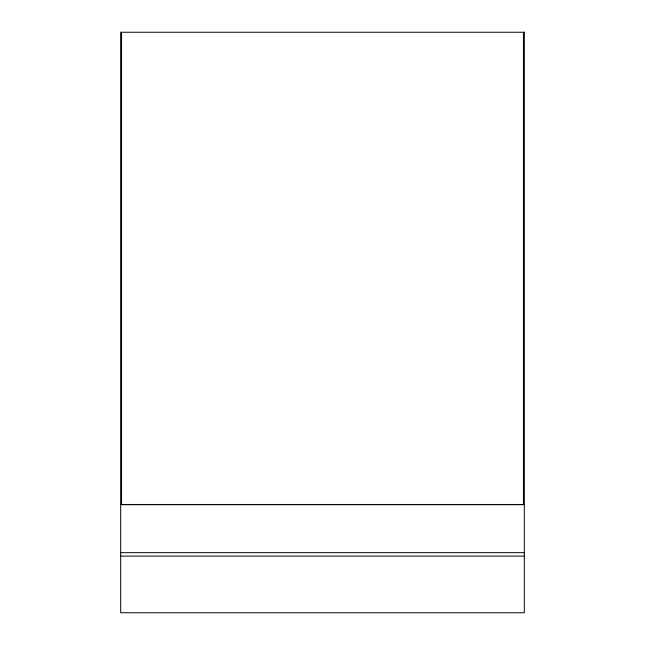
<?xml version="1.0" encoding="UTF-8"?>
<svg xmlns="http://www.w3.org/2000/svg" width="645" height="645" viewBox="0 0 645 645"><rect width="100%" height="100%" fill="white"/><g stroke="black" fill="none" stroke-linecap="round" stroke-linejoin="round"><path stroke-width="0.97" d="M120.671 504.463L524.329 504.463M120.671 552.676L524.329 552.676M120.671 556.103L524.329 556.103M523.434 32.25L523.434 504.696L121.566 504.696L121.566 32.25M524.329 32.25L120.671 32.25L120.671 612.75L524.329 612.75L524.329 32.25"/></g></svg>
